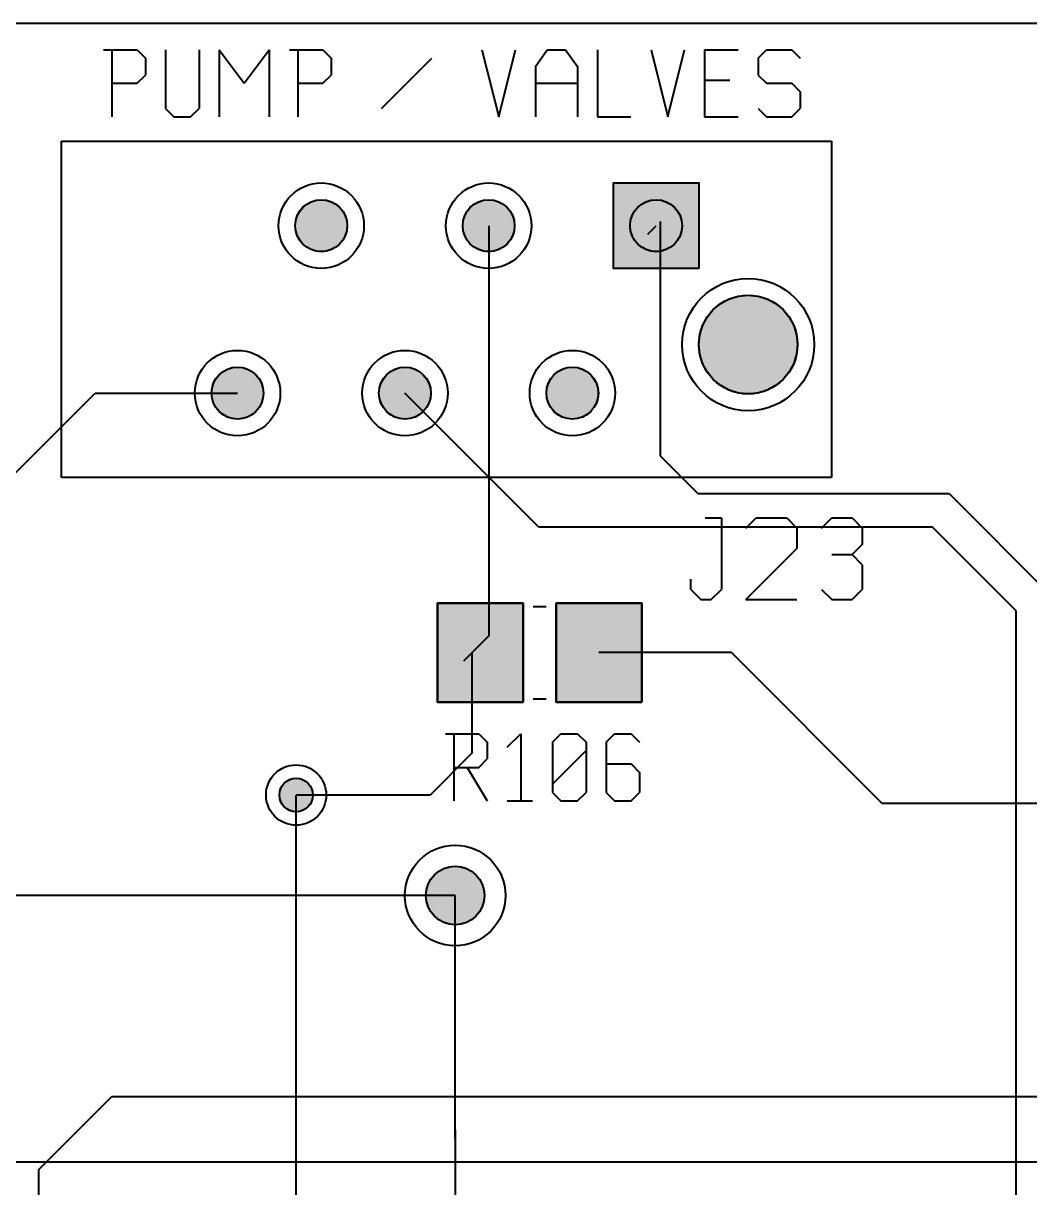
# Model space of a CAD drawing. Header units: millimetres. Extents: x 2 to 157, y 2 to 78.
# Drawn here: x 66.27 to 81.54, y 60.45 to 78.11 of the extents above; entities that cross this region are included whole.
import ezdxf

# ---------------------------------------------------------------- set-up
doc = ezdxf.new("R2010")
doc.units = ezdxf.units.MM
for name, color, linetype in [('bottom_copper', 7, 'Continuous'), ('bottom_silk', 7, 'Continuous'), ('drill_plated', 7, 'Continuous'), ('outline', 7, 'Continuous'), ('top_copper', 7, 'Continuous'), ('top_silk', 7, 'Continuous')]:
    doc.layers.add(name, color=color, linetype=linetype)

msp = doc.modelspace()

# ---------------------------------------------------------------- hatches: boundary and pattern name
at = {"layer": 'bottom_copper', "lineweight": 40}
for points in [[(76.517, 74.396), (75.222, 74.396), (75.222, 75.691), (76.517, 75.691), (76.517, 74.396)], [(71.176, 74.967), (71.154, 74.893), (71.117, 74.825), (71.068, 74.765), (71.009, 74.716), (70.94, 74.68), (70.867, 74.657), (70.79, 74.65), (70.713, 74.657), (70.639, 74.68), (70.571, 74.716), (70.511, 74.765), (70.462, 74.825), (70.426, 74.893), (70.404, 74.967), (70.396, 75.043), (70.404, 75.12), (70.426, 75.194), (70.462, 75.262), (70.511, 75.322), (70.571, 75.371), (70.639, 75.407), (70.713, 75.43), (70.79, 75.437), (70.867, 75.43), (70.94, 75.407), (71.009, 75.371), (71.068, 75.322), (71.117, 75.262), (71.154, 75.194), (71.176, 75.12), (71.183, 75.043), (71.176, 74.967)], [(73.716, 74.967), (73.694, 74.893), (73.657, 74.825), (73.608, 74.765), (73.549, 74.716), (73.48, 74.68), (73.407, 74.657), (73.33, 74.65), (73.253, 74.657), (73.179, 74.68), (73.111, 74.716), (73.051, 74.765), (73.002, 74.825), (72.966, 74.893), (72.944, 74.967), (72.936, 75.043), (72.944, 75.12), (72.966, 75.194), (73.002, 75.262), (73.051, 75.322), (73.111, 75.371), (73.179, 75.407), (73.253, 75.43), (73.33, 75.437), (73.407, 75.43), (73.48, 75.407), (73.549, 75.371), (73.608, 75.322), (73.657, 75.262), (73.694, 75.194), (73.716, 75.12), (73.724, 75.043), (73.716, 74.967)], [(76.256, 74.967), (76.234, 74.893), (76.197, 74.825), (76.148, 74.765), (76.089, 74.716), (76.02, 74.68), (75.947, 74.657), (75.87, 74.65), (75.793, 74.657), (75.719, 74.68), (75.651, 74.716), (75.591, 74.765), (75.542, 74.825), (75.506, 74.893), (75.484, 74.967), (75.476, 75.043), (75.484, 75.12), (75.506, 75.194), (75.542, 75.262), (75.591, 75.322), (75.651, 75.371), (75.719, 75.407), (75.793, 75.43), (75.87, 75.437), (75.947, 75.43), (76.02, 75.407), (76.089, 75.371), (76.148, 75.322), (76.197, 75.262), (76.234, 75.194), (76.256, 75.12), (76.263, 75.043), (76.256, 74.967)], [(78.002, 73.094), (77.959, 72.953), (77.89, 72.824), (77.797, 72.71), (77.683, 72.617), (77.554, 72.548), (77.413, 72.505), (77.267, 72.491), (77.121, 72.505), (76.98, 72.548), (76.851, 72.617), (76.737, 72.71), (76.644, 72.824), (76.575, 72.953), (76.532, 73.094), (76.517, 73.24), (76.532, 73.386), (76.575, 73.527), (76.644, 73.656), (76.737, 73.77), (76.851, 73.863), (76.98, 73.932), (77.121, 73.975), (77.267, 73.989), (77.413, 73.975), (77.554, 73.932), (77.683, 73.863), (77.797, 73.77), (77.89, 73.656), (77.959, 73.527), (78.002, 73.386), (78.016, 73.24), (78.002, 73.094)], [(69.906, 72.427), (69.884, 72.353), (69.847, 72.285), (69.798, 72.225), (69.739, 72.176), (69.67, 72.14), (69.597, 72.117), (69.52, 72.11), (69.443, 72.117), (69.369, 72.14), (69.301, 72.176), (69.241, 72.225), (69.192, 72.285), (69.156, 72.353), (69.134, 72.427), (69.126, 72.504), (69.134, 72.58), (69.156, 72.654), (69.192, 72.722), (69.241, 72.782), (69.301, 72.831), (69.369, 72.867), (69.443, 72.89), (69.52, 72.897), (69.597, 72.89), (69.67, 72.867), (69.739, 72.831), (69.798, 72.782), (69.847, 72.722), (69.884, 72.654), (69.906, 72.58), (69.913, 72.504), (69.906, 72.427)], [(72.446, 72.427), (72.424, 72.353), (72.387, 72.285), (72.338, 72.225), (72.279, 72.176), (72.21, 72.14), (72.137, 72.117), (72.06, 72.11), (71.983, 72.117), (71.909, 72.14), (71.841, 72.176), (71.781, 72.225), (71.732, 72.285), (71.696, 72.353), (71.674, 72.427), (71.666, 72.504), (71.674, 72.58), (71.696, 72.654), (71.732, 72.722), (71.781, 72.782), (71.841, 72.831), (71.909, 72.867), (71.983, 72.89), (72.06, 72.897), (72.137, 72.89), (72.21, 72.867), (72.279, 72.831), (72.338, 72.782), (72.387, 72.722), (72.424, 72.654), (72.446, 72.58), (72.453, 72.504), (72.446, 72.427)], [(74.986, 72.427), (74.964, 72.353), (74.927, 72.285), (74.878, 72.225), (74.819, 72.176), (74.75, 72.14), (74.677, 72.117), (74.6, 72.11), (74.523, 72.117), (74.449, 72.14), (74.381, 72.176), (74.321, 72.225), (74.272, 72.285), (74.236, 72.353), (74.214, 72.427), (74.206, 72.504), (74.214, 72.58), (74.236, 72.654), (74.272, 72.722), (74.321, 72.782), (74.381, 72.831), (74.449, 72.867), (74.523, 72.89), (74.6, 72.897), (74.677, 72.89), (74.75, 72.867), (74.819, 72.831), (74.878, 72.782), (74.927, 72.722), (74.964, 72.654), (74.986, 72.58), (74.993, 72.504), (74.986, 72.427)], [(70.658, 66.358), (70.643, 66.31), (70.62, 66.266), (70.588, 66.228), (70.55, 66.196), (70.506, 66.173), (70.458, 66.158), (70.409, 66.153), (70.359, 66.158), (70.312, 66.173), (70.268, 66.196), (70.229, 66.228), (70.198, 66.266), (70.174, 66.31), (70.16, 66.358), (70.155, 66.407), (70.16, 66.457), (70.174, 66.505), (70.198, 66.549), (70.229, 66.587), (70.268, 66.619), (70.312, 66.642), (70.359, 66.657), (70.409, 66.662), (70.458, 66.657), (70.506, 66.642), (70.55, 66.619), (70.588, 66.587), (70.62, 66.549), (70.643, 66.505), (70.658, 66.457), (70.663, 66.407), (70.658, 66.358)], [(73.258, 64.797), (73.232, 64.713), (73.191, 64.637), (73.136, 64.569), (73.069, 64.514), (72.992, 64.473), (72.909, 64.448), (72.822, 64.439), (72.735, 64.448), (72.652, 64.473), (72.575, 64.514), (72.507, 64.569), (72.452, 64.637), (72.411, 64.713), (72.386, 64.797), (72.377, 64.883), (72.386, 64.97), (72.411, 65.054), (72.452, 65.13), (72.507, 65.198), (72.575, 65.253), (72.652, 65.294), (72.735, 65.319), (72.822, 65.328), (72.909, 65.319), (72.992, 65.294), (73.069, 65.253), (73.136, 65.198), (73.191, 65.13), (73.232, 65.054), (73.258, 64.97), (73.266, 64.883), (73.258, 64.797)]]:
    msp.add_hatch(color=7, dxfattribs=at).paths.add_polyline_path(points, flags=0)
at = {"layer": 'drill_plated', "lineweight": 40}
for points in [[(71.176, 74.967), (71.154, 74.893), (71.117, 74.825), (71.068, 74.765), (71.009, 74.716), (70.94, 74.68), (70.867, 74.657), (70.79, 74.65), (70.713, 74.657), (70.639, 74.68), (70.571, 74.716), (70.511, 74.765), (70.462, 74.825), (70.426, 74.893), (70.404, 74.967), (70.396, 75.043), (70.404, 75.12), (70.426, 75.194), (70.462, 75.262), (70.511, 75.322), (70.571, 75.371), (70.639, 75.407), (70.713, 75.43), (70.79, 75.437), (70.867, 75.43), (70.94, 75.407), (71.009, 75.371), (71.068, 75.322), (71.117, 75.262), (71.154, 75.194), (71.176, 75.12), (71.183, 75.043), (71.176, 74.967)], [(73.716, 74.967), (73.694, 74.893), (73.657, 74.825), (73.608, 74.765), (73.549, 74.716), (73.48, 74.68), (73.407, 74.657), (73.33, 74.65), (73.253, 74.657), (73.179, 74.68), (73.111, 74.716), (73.051, 74.765), (73.002, 74.825), (72.966, 74.893), (72.944, 74.967), (72.936, 75.043), (72.944, 75.12), (72.966, 75.194), (73.002, 75.262), (73.051, 75.322), (73.111, 75.371), (73.179, 75.407), (73.253, 75.43), (73.33, 75.437), (73.407, 75.43), (73.48, 75.407), (73.549, 75.371), (73.608, 75.322), (73.657, 75.262), (73.694, 75.194), (73.716, 75.12), (73.724, 75.043), (73.716, 74.967)], [(76.256, 74.967), (76.234, 74.893), (76.197, 74.825), (76.148, 74.765), (76.089, 74.716), (76.02, 74.68), (75.947, 74.657), (75.87, 74.65), (75.793, 74.657), (75.719, 74.68), (75.651, 74.716), (75.591, 74.765), (75.542, 74.825), (75.506, 74.893), (75.484, 74.967), (75.476, 75.043), (75.484, 75.12), (75.506, 75.194), (75.542, 75.262), (75.591, 75.322), (75.651, 75.371), (75.719, 75.407), (75.793, 75.43), (75.87, 75.437), (75.947, 75.43), (76.02, 75.407), (76.089, 75.371), (76.148, 75.322), (76.197, 75.262), (76.234, 75.194), (76.256, 75.12), (76.263, 75.043), (76.256, 74.967)], [(78.002, 73.094), (77.959, 72.953), (77.89, 72.824), (77.797, 72.71), (77.683, 72.617), (77.554, 72.548), (77.413, 72.505), (77.267, 72.491), (77.121, 72.505), (76.98, 72.548), (76.851, 72.617), (76.737, 72.71), (76.644, 72.824), (76.575, 72.953), (76.532, 73.094), (76.517, 73.24), (76.532, 73.386), (76.575, 73.527), (76.644, 73.656), (76.737, 73.77), (76.851, 73.863), (76.98, 73.932), (77.121, 73.975), (77.267, 73.989), (77.413, 73.975), (77.554, 73.932), (77.683, 73.863), (77.797, 73.77), (77.89, 73.656), (77.959, 73.527), (78.002, 73.386), (78.016, 73.24), (78.002, 73.094)], [(69.906, 72.427), (69.884, 72.353), (69.847, 72.285), (69.798, 72.225), (69.739, 72.176), (69.67, 72.14), (69.597, 72.117), (69.52, 72.11), (69.443, 72.117), (69.369, 72.14), (69.301, 72.176), (69.241, 72.225), (69.192, 72.285), (69.156, 72.353), (69.134, 72.427), (69.126, 72.504), (69.134, 72.58), (69.156, 72.654), (69.192, 72.722), (69.241, 72.782), (69.301, 72.831), (69.369, 72.867), (69.443, 72.89), (69.52, 72.897), (69.597, 72.89), (69.67, 72.867), (69.739, 72.831), (69.798, 72.782), (69.847, 72.722), (69.884, 72.654), (69.906, 72.58), (69.913, 72.504), (69.906, 72.427)], [(72.446, 72.427), (72.424, 72.353), (72.387, 72.285), (72.338, 72.225), (72.279, 72.176), (72.21, 72.14), (72.137, 72.117), (72.06, 72.11), (71.983, 72.117), (71.909, 72.14), (71.841, 72.176), (71.781, 72.225), (71.732, 72.285), (71.696, 72.353), (71.674, 72.427), (71.666, 72.504), (71.674, 72.58), (71.696, 72.654), (71.732, 72.722), (71.781, 72.782), (71.841, 72.831), (71.909, 72.867), (71.983, 72.89), (72.06, 72.897), (72.137, 72.89), (72.21, 72.867), (72.279, 72.831), (72.338, 72.782), (72.387, 72.722), (72.424, 72.654), (72.446, 72.58), (72.453, 72.504), (72.446, 72.427)], [(74.986, 72.427), (74.964, 72.353), (74.927, 72.285), (74.878, 72.225), (74.819, 72.176), (74.75, 72.14), (74.677, 72.117), (74.6, 72.11), (74.523, 72.117), (74.449, 72.14), (74.381, 72.176), (74.321, 72.225), (74.272, 72.285), (74.236, 72.353), (74.214, 72.427), (74.206, 72.504), (74.214, 72.58), (74.236, 72.654), (74.272, 72.722), (74.321, 72.782), (74.381, 72.831), (74.449, 72.867), (74.523, 72.89), (74.6, 72.897), (74.677, 72.89), (74.75, 72.867), (74.819, 72.831), (74.878, 72.782), (74.927, 72.722), (74.964, 72.654), (74.986, 72.58), (74.993, 72.504), (74.986, 72.427)], [(70.658, 66.358), (70.643, 66.31), (70.62, 66.266), (70.588, 66.228), (70.55, 66.196), (70.506, 66.173), (70.458, 66.158), (70.409, 66.153), (70.359, 66.158), (70.312, 66.173), (70.268, 66.196), (70.229, 66.228), (70.198, 66.266), (70.174, 66.31), (70.16, 66.358), (70.155, 66.407), (70.16, 66.457), (70.174, 66.505), (70.198, 66.549), (70.229, 66.587), (70.268, 66.619), (70.312, 66.642), (70.359, 66.657), (70.409, 66.662), (70.458, 66.657), (70.506, 66.642), (70.55, 66.619), (70.588, 66.587), (70.62, 66.549), (70.643, 66.505), (70.658, 66.457), (70.663, 66.407), (70.658, 66.358)], [(73.258, 64.797), (73.232, 64.713), (73.191, 64.637), (73.136, 64.569), (73.069, 64.514), (72.992, 64.473), (72.909, 64.448), (72.822, 64.439), (72.735, 64.448), (72.652, 64.473), (72.575, 64.514), (72.507, 64.569), (72.452, 64.637), (72.411, 64.713), (72.386, 64.797), (72.377, 64.883), (72.386, 64.97), (72.411, 65.054), (72.452, 65.13), (72.507, 65.198), (72.575, 65.253), (72.652, 65.294), (72.735, 65.319), (72.822, 65.328), (72.909, 65.319), (72.992, 65.294), (73.069, 65.253), (73.136, 65.198), (73.191, 65.13), (73.232, 65.054), (73.258, 64.97), (73.266, 64.883), (73.258, 64.797)]]:
    msp.add_hatch(color=7, dxfattribs=at).paths.add_polyline_path(points, flags=0)
at = {"layer": 'top_copper', "lineweight": 40}
for points in [[(76.517, 74.396), (75.222, 74.396), (75.222, 75.691), (76.517, 75.691), (76.517, 74.396)], [(71.176, 74.967), (71.154, 74.893), (71.117, 74.825), (71.068, 74.765), (71.009, 74.716), (70.94, 74.68), (70.867, 74.657), (70.79, 74.65), (70.713, 74.657), (70.639, 74.68), (70.571, 74.716), (70.511, 74.765), (70.462, 74.825), (70.426, 74.893), (70.404, 74.967), (70.396, 75.043), (70.404, 75.12), (70.426, 75.194), (70.462, 75.262), (70.511, 75.322), (70.571, 75.371), (70.639, 75.407), (70.713, 75.43), (70.79, 75.437), (70.867, 75.43), (70.94, 75.407), (71.009, 75.371), (71.068, 75.322), (71.117, 75.262), (71.154, 75.194), (71.176, 75.12), (71.183, 75.043), (71.176, 74.967)], [(73.716, 74.967), (73.694, 74.893), (73.657, 74.825), (73.608, 74.765), (73.549, 74.716), (73.48, 74.68), (73.407, 74.657), (73.33, 74.65), (73.253, 74.657), (73.179, 74.68), (73.111, 74.716), (73.051, 74.765), (73.002, 74.825), (72.966, 74.893), (72.944, 74.967), (72.936, 75.043), (72.944, 75.12), (72.966, 75.194), (73.002, 75.262), (73.051, 75.322), (73.111, 75.371), (73.179, 75.407), (73.253, 75.43), (73.33, 75.437), (73.407, 75.43), (73.48, 75.407), (73.549, 75.371), (73.608, 75.322), (73.657, 75.262), (73.694, 75.194), (73.716, 75.12), (73.724, 75.043), (73.716, 74.967)], [(76.256, 74.967), (76.234, 74.893), (76.197, 74.825), (76.148, 74.765), (76.089, 74.716), (76.02, 74.68), (75.947, 74.657), (75.87, 74.65), (75.793, 74.657), (75.719, 74.68), (75.651, 74.716), (75.591, 74.765), (75.542, 74.825), (75.506, 74.893), (75.484, 74.967), (75.476, 75.043), (75.484, 75.12), (75.506, 75.194), (75.542, 75.262), (75.591, 75.322), (75.651, 75.371), (75.719, 75.407), (75.793, 75.43), (75.87, 75.437), (75.947, 75.43), (76.02, 75.407), (76.089, 75.371), (76.148, 75.322), (76.197, 75.262), (76.234, 75.194), (76.256, 75.12), (76.263, 75.043), (76.256, 74.967)], [(78.002, 73.094), (77.959, 72.953), (77.89, 72.824), (77.797, 72.71), (77.683, 72.617), (77.554, 72.548), (77.413, 72.505), (77.267, 72.491), (77.121, 72.505), (76.98, 72.548), (76.851, 72.617), (76.737, 72.71), (76.644, 72.824), (76.575, 72.953), (76.532, 73.094), (76.517, 73.24), (76.532, 73.386), (76.575, 73.527), (76.644, 73.656), (76.737, 73.77), (76.851, 73.863), (76.98, 73.932), (77.121, 73.975), (77.267, 73.989), (77.413, 73.975), (77.554, 73.932), (77.683, 73.863), (77.797, 73.77), (77.89, 73.656), (77.959, 73.527), (78.002, 73.386), (78.016, 73.24), (78.002, 73.094)], [(69.906, 72.427), (69.884, 72.353), (69.847, 72.285), (69.798, 72.225), (69.739, 72.176), (69.67, 72.14), (69.597, 72.117), (69.52, 72.11), (69.443, 72.117), (69.369, 72.14), (69.301, 72.176), (69.241, 72.225), (69.192, 72.285), (69.156, 72.353), (69.134, 72.427), (69.126, 72.504), (69.134, 72.58), (69.156, 72.654), (69.192, 72.722), (69.241, 72.782), (69.301, 72.831), (69.369, 72.867), (69.443, 72.89), (69.52, 72.897), (69.597, 72.89), (69.67, 72.867), (69.739, 72.831), (69.798, 72.782), (69.847, 72.722), (69.884, 72.654), (69.906, 72.58), (69.913, 72.504), (69.906, 72.427)], [(72.446, 72.427), (72.424, 72.353), (72.387, 72.285), (72.338, 72.225), (72.279, 72.176), (72.21, 72.14), (72.137, 72.117), (72.06, 72.11), (71.983, 72.117), (71.909, 72.14), (71.841, 72.176), (71.781, 72.225), (71.732, 72.285), (71.696, 72.353), (71.674, 72.427), (71.666, 72.504), (71.674, 72.58), (71.696, 72.654), (71.732, 72.722), (71.781, 72.782), (71.841, 72.831), (71.909, 72.867), (71.983, 72.89), (72.06, 72.897), (72.137, 72.89), (72.21, 72.867), (72.279, 72.831), (72.338, 72.782), (72.387, 72.722), (72.424, 72.654), (72.446, 72.58), (72.453, 72.504), (72.446, 72.427)], [(74.986, 72.427), (74.964, 72.353), (74.927, 72.285), (74.878, 72.225), (74.819, 72.176), (74.75, 72.14), (74.677, 72.117), (74.6, 72.11), (74.523, 72.117), (74.449, 72.14), (74.381, 72.176), (74.321, 72.225), (74.272, 72.285), (74.236, 72.353), (74.214, 72.427), (74.206, 72.504), (74.214, 72.58), (74.236, 72.654), (74.272, 72.722), (74.321, 72.782), (74.381, 72.831), (74.449, 72.867), (74.523, 72.89), (74.6, 72.897), (74.677, 72.89), (74.75, 72.867), (74.819, 72.831), (74.878, 72.782), (74.927, 72.722), (74.964, 72.654), (74.986, 72.58), (74.993, 72.504), (74.986, 72.427)], [(73.853, 67.817), (72.553, 67.817), (72.553, 69.316), (73.853, 69.316), (73.853, 67.817)], [(75.653, 67.817), (74.353, 67.817), (74.353, 69.316), (75.653, 69.316), (75.653, 67.817)], [(70.658, 66.358), (70.643, 66.31), (70.62, 66.266), (70.588, 66.228), (70.55, 66.196), (70.506, 66.173), (70.458, 66.158), (70.409, 66.153), (70.359, 66.158), (70.312, 66.173), (70.268, 66.196), (70.229, 66.228), (70.198, 66.266), (70.174, 66.31), (70.16, 66.358), (70.155, 66.407), (70.16, 66.457), (70.174, 66.505), (70.198, 66.549), (70.229, 66.587), (70.268, 66.619), (70.312, 66.642), (70.359, 66.657), (70.409, 66.662), (70.458, 66.657), (70.506, 66.642), (70.55, 66.619), (70.588, 66.587), (70.62, 66.549), (70.643, 66.505), (70.658, 66.457), (70.663, 66.407), (70.658, 66.358)], [(73.258, 64.797), (73.232, 64.713), (73.191, 64.637), (73.136, 64.569), (73.069, 64.514), (72.992, 64.473), (72.909, 64.448), (72.822, 64.439), (72.735, 64.448), (72.652, 64.473), (72.575, 64.514), (72.507, 64.569), (72.452, 64.637), (72.411, 64.713), (72.386, 64.797), (72.377, 64.883), (72.386, 64.97), (72.411, 65.054), (72.452, 65.13), (72.507, 65.198), (72.575, 65.253), (72.652, 65.294), (72.735, 65.319), (72.822, 65.328), (72.909, 65.319), (72.992, 65.294), (73.069, 65.253), (73.136, 65.198), (73.191, 65.13), (73.232, 65.054), (73.258, 64.97), (73.266, 64.883), (73.258, 64.797)]]:
    msp.add_hatch(color=7, dxfattribs=at).paths.add_polyline_path(points, flags=0)

# ---------------------------------------------------------------- linework, layer by layer
at = {"layer": 'bottom_copper', "color": 7, "lineweight": 40}
for p, q in [((75.222, 75.691), (76.517, 75.691)), ((75.222, 74.396), (75.222, 75.691)), ((76.517, 75.691), (76.517, 74.396)), ((75.933, 75.107), (75.933, 71.551)), ((75.743, 74.916), (75.87, 75.043)), ((76.517, 74.396), (75.222, 74.396)), ((65.329, 70.472), (67.361, 72.504)), ((67.361, 72.504), (69.52, 72.504)), ((74.092, 70.472), (72.06, 72.504)), ((75.933, 71.551), (76.505, 70.98)), ((76.505, 70.98), (80.315, 70.98)), ((80.315, 70.98), (81.839, 69.456)), ((80.061, 70.472), (74.092, 70.472)), ((81.331, 69.201), (80.061, 70.472)), ((81.331, 44.818), (81.331, 69.201)), ((70.409, 56.502), (70.409, 66.407)), ((72.822, 61.2), (72.822, 64.883)), ((72.822, 61.328), (72.822, 57.391))]:
    msp.add_line(p, q, dxfattribs=at)
for points in [[(76.517, 74.396), (75.222, 74.396), (75.222, 75.691), (76.517, 75.691), (76.517, 74.396)], [(71.176, 74.967), (71.154, 74.893), (71.117, 74.825), (71.068, 74.765), (71.009, 74.716), (70.94, 74.68), (70.867, 74.657), (70.79, 74.65), (70.713, 74.657), (70.639, 74.68), (70.571, 74.716), (70.511, 74.765), (70.462, 74.825), (70.426, 74.893), (70.404, 74.967), (70.396, 75.043), (70.404, 75.12), (70.426, 75.194), (70.462, 75.262), (70.511, 75.322), (70.571, 75.371), (70.639, 75.407), (70.713, 75.43), (70.79, 75.437), (70.867, 75.43), (70.94, 75.407), (71.009, 75.371), (71.068, 75.322), (71.117, 75.262), (71.154, 75.194), (71.176, 75.12), (71.183, 75.043), (71.176, 74.967)], [(73.716, 74.967), (73.694, 74.893), (73.657, 74.825), (73.608, 74.765), (73.549, 74.716), (73.48, 74.68), (73.407, 74.657), (73.33, 74.65), (73.253, 74.657), (73.179, 74.68), (73.111, 74.716), (73.051, 74.765), (73.002, 74.825), (72.966, 74.893), (72.944, 74.967), (72.936, 75.043), (72.944, 75.12), (72.966, 75.194), (73.002, 75.262), (73.051, 75.322), (73.111, 75.371), (73.179, 75.407), (73.253, 75.43), (73.33, 75.437), (73.407, 75.43), (73.48, 75.407), (73.549, 75.371), (73.608, 75.322), (73.657, 75.262), (73.694, 75.194), (73.716, 75.12), (73.724, 75.043), (73.716, 74.967)], [(76.256, 74.967), (76.234, 74.893), (76.197, 74.825), (76.148, 74.765), (76.089, 74.716), (76.02, 74.68), (75.947, 74.657), (75.87, 74.65), (75.793, 74.657), (75.719, 74.68), (75.651, 74.716), (75.591, 74.765), (75.542, 74.825), (75.506, 74.893), (75.484, 74.967), (75.476, 75.043), (75.484, 75.12), (75.506, 75.194), (75.542, 75.262), (75.591, 75.322), (75.651, 75.371), (75.719, 75.407), (75.793, 75.43), (75.87, 75.437), (75.947, 75.43), (76.02, 75.407), (76.089, 75.371), (76.148, 75.322), (76.197, 75.262), (76.234, 75.194), (76.256, 75.12), (76.263, 75.043), (76.256, 74.967)], [(78.002, 73.094), (77.959, 72.953), (77.89, 72.824), (77.797, 72.71), (77.683, 72.617), (77.554, 72.548), (77.413, 72.505), (77.267, 72.491), (77.121, 72.505), (76.98, 72.548), (76.851, 72.617), (76.737, 72.71), (76.644, 72.824), (76.575, 72.953), (76.532, 73.094), (76.517, 73.24), (76.532, 73.386), (76.575, 73.527), (76.644, 73.656), (76.737, 73.77), (76.851, 73.863), (76.98, 73.932), (77.121, 73.975), (77.267, 73.989), (77.413, 73.975), (77.554, 73.932), (77.683, 73.863), (77.797, 73.77), (77.89, 73.656), (77.959, 73.527), (78.002, 73.386), (78.016, 73.24), (78.002, 73.094)], [(69.906, 72.427), (69.884, 72.353), (69.847, 72.285), (69.798, 72.225), (69.739, 72.176), (69.67, 72.14), (69.597, 72.117), (69.52, 72.11), (69.443, 72.117), (69.369, 72.14), (69.301, 72.176), (69.241, 72.225), (69.192, 72.285), (69.156, 72.353), (69.134, 72.427), (69.126, 72.504), (69.134, 72.58), (69.156, 72.654), (69.192, 72.722), (69.241, 72.782), (69.301, 72.831), (69.369, 72.867), (69.443, 72.89), (69.52, 72.897), (69.597, 72.89), (69.67, 72.867), (69.739, 72.831), (69.798, 72.782), (69.847, 72.722), (69.884, 72.654), (69.906, 72.58), (69.913, 72.504), (69.906, 72.427)], [(72.446, 72.427), (72.424, 72.353), (72.387, 72.285), (72.338, 72.225), (72.279, 72.176), (72.21, 72.14), (72.137, 72.117), (72.06, 72.11), (71.983, 72.117), (71.909, 72.14), (71.841, 72.176), (71.781, 72.225), (71.732, 72.285), (71.696, 72.353), (71.674, 72.427), (71.666, 72.504), (71.674, 72.58), (71.696, 72.654), (71.732, 72.722), (71.781, 72.782), (71.841, 72.831), (71.909, 72.867), (71.983, 72.89), (72.06, 72.897), (72.137, 72.89), (72.21, 72.867), (72.279, 72.831), (72.338, 72.782), (72.387, 72.722), (72.424, 72.654), (72.446, 72.58), (72.453, 72.504), (72.446, 72.427)], [(74.986, 72.427), (74.964, 72.353), (74.927, 72.285), (74.878, 72.225), (74.819, 72.176), (74.75, 72.14), (74.677, 72.117), (74.6, 72.11), (74.523, 72.117), (74.449, 72.14), (74.381, 72.176), (74.321, 72.225), (74.272, 72.285), (74.236, 72.353), (74.214, 72.427), (74.206, 72.504), (74.214, 72.58), (74.236, 72.654), (74.272, 72.722), (74.321, 72.782), (74.381, 72.831), (74.449, 72.867), (74.523, 72.89), (74.6, 72.897), (74.677, 72.89), (74.75, 72.867), (74.819, 72.831), (74.878, 72.782), (74.927, 72.722), (74.964, 72.654), (74.986, 72.58), (74.993, 72.504), (74.986, 72.427)], [(70.658, 66.358), (70.643, 66.31), (70.62, 66.266), (70.588, 66.228), (70.55, 66.196), (70.506, 66.173), (70.458, 66.158), (70.409, 66.153), (70.359, 66.158), (70.312, 66.173), (70.268, 66.196), (70.229, 66.228), (70.198, 66.266), (70.174, 66.31), (70.16, 66.358), (70.155, 66.407), (70.16, 66.457), (70.174, 66.505), (70.198, 66.549), (70.229, 66.587), (70.268, 66.619), (70.312, 66.642), (70.359, 66.657), (70.409, 66.662), (70.458, 66.657), (70.506, 66.642), (70.55, 66.619), (70.588, 66.587), (70.62, 66.549), (70.643, 66.505), (70.658, 66.457), (70.663, 66.407), (70.658, 66.358)], [(73.258, 64.797), (73.232, 64.713), (73.191, 64.637), (73.136, 64.569), (73.069, 64.514), (72.992, 64.473), (72.909, 64.448), (72.822, 64.439), (72.735, 64.448), (72.652, 64.473), (72.575, 64.514), (72.507, 64.569), (72.452, 64.637), (72.411, 64.713), (72.386, 64.797), (72.377, 64.883), (72.386, 64.97), (72.411, 65.054), (72.452, 65.13), (72.507, 65.198), (72.575, 65.253), (72.652, 65.294), (72.735, 65.319), (72.822, 65.328), (72.909, 65.319), (72.992, 65.294), (73.069, 65.253), (73.136, 65.198), (73.191, 65.13), (73.232, 65.054), (73.258, 64.97), (73.266, 64.883), (73.258, 64.797)]]:
    msp.add_lwpolyline(points, close=True, dxfattribs=at)
for centre, major_axis in [((70.79, 75.043), (0.648, 0)), ((73.33, 75.043), (0.648, 0)), ((70.79, 75.043), (0.394, 0)), ((73.33, 75.043), (0.394, 0)), ((75.87, 75.043), (0.394, 0)), ((77.267, 73.24), (1.003, 0)), ((77.267, 73.24), (0.749, 0)), ((69.52, 72.504), (0.648, 0)), ((72.06, 72.504), (0.648, 0)), ((74.6, 72.504), (0.648, 0)), ((69.52, 72.504), (0.394, 0)), ((72.06, 72.504), (0.394, 0)), ((74.6, 72.504), (0.394, 0)), ((70.409, 66.407), (0.457, 0)), ((70.409, 66.407), (0.254, 0)), ((72.822, 64.883), (0.762, 0)), ((72.822, 64.883), (0.445, 0))]:
    msp.add_ellipse(centre, major_axis=major_axis, ratio=1, dxfattribs=at)
at = {"layer": 'bottom_silk', "color": 7, "lineweight": 40}
msp.add_line((1.635, 78.114), (156.635, 78.114), dxfattribs=at)
at = {"layer": 'drill_plated', "color": 7, "lineweight": 40}
for points in [[(71.176, 74.967), (71.154, 74.893), (71.117, 74.825), (71.068, 74.765), (71.009, 74.716), (70.94, 74.68), (70.867, 74.657), (70.79, 74.65), (70.713, 74.657), (70.639, 74.68), (70.571, 74.716), (70.511, 74.765), (70.462, 74.825), (70.426, 74.893), (70.404, 74.967), (70.396, 75.043), (70.404, 75.12), (70.426, 75.194), (70.462, 75.262), (70.511, 75.322), (70.571, 75.371), (70.639, 75.407), (70.713, 75.43), (70.79, 75.437), (70.867, 75.43), (70.94, 75.407), (71.009, 75.371), (71.068, 75.322), (71.117, 75.262), (71.154, 75.194), (71.176, 75.12), (71.183, 75.043), (71.176, 74.967)], [(73.716, 74.967), (73.694, 74.893), (73.657, 74.825), (73.608, 74.765), (73.549, 74.716), (73.48, 74.68), (73.407, 74.657), (73.33, 74.65), (73.253, 74.657), (73.179, 74.68), (73.111, 74.716), (73.051, 74.765), (73.002, 74.825), (72.966, 74.893), (72.944, 74.967), (72.936, 75.043), (72.944, 75.12), (72.966, 75.194), (73.002, 75.262), (73.051, 75.322), (73.111, 75.371), (73.179, 75.407), (73.253, 75.43), (73.33, 75.437), (73.407, 75.43), (73.48, 75.407), (73.549, 75.371), (73.608, 75.322), (73.657, 75.262), (73.694, 75.194), (73.716, 75.12), (73.724, 75.043), (73.716, 74.967)], [(76.256, 74.967), (76.234, 74.893), (76.197, 74.825), (76.148, 74.765), (76.089, 74.716), (76.02, 74.68), (75.947, 74.657), (75.87, 74.65), (75.793, 74.657), (75.719, 74.68), (75.651, 74.716), (75.591, 74.765), (75.542, 74.825), (75.506, 74.893), (75.484, 74.967), (75.476, 75.043), (75.484, 75.12), (75.506, 75.194), (75.542, 75.262), (75.591, 75.322), (75.651, 75.371), (75.719, 75.407), (75.793, 75.43), (75.87, 75.437), (75.947, 75.43), (76.02, 75.407), (76.089, 75.371), (76.148, 75.322), (76.197, 75.262), (76.234, 75.194), (76.256, 75.12), (76.263, 75.043), (76.256, 74.967)], [(78.002, 73.094), (77.959, 72.953), (77.89, 72.824), (77.797, 72.71), (77.683, 72.617), (77.554, 72.548), (77.413, 72.505), (77.267, 72.491), (77.121, 72.505), (76.98, 72.548), (76.851, 72.617), (76.737, 72.71), (76.644, 72.824), (76.575, 72.953), (76.532, 73.094), (76.517, 73.24), (76.532, 73.386), (76.575, 73.527), (76.644, 73.656), (76.737, 73.77), (76.851, 73.863), (76.98, 73.932), (77.121, 73.975), (77.267, 73.989), (77.413, 73.975), (77.554, 73.932), (77.683, 73.863), (77.797, 73.77), (77.89, 73.656), (77.959, 73.527), (78.002, 73.386), (78.016, 73.24), (78.002, 73.094)], [(69.906, 72.427), (69.884, 72.353), (69.847, 72.285), (69.798, 72.225), (69.739, 72.176), (69.67, 72.14), (69.597, 72.117), (69.52, 72.11), (69.443, 72.117), (69.369, 72.14), (69.301, 72.176), (69.241, 72.225), (69.192, 72.285), (69.156, 72.353), (69.134, 72.427), (69.126, 72.504), (69.134, 72.58), (69.156, 72.654), (69.192, 72.722), (69.241, 72.782), (69.301, 72.831), (69.369, 72.867), (69.443, 72.89), (69.52, 72.897), (69.597, 72.89), (69.67, 72.867), (69.739, 72.831), (69.798, 72.782), (69.847, 72.722), (69.884, 72.654), (69.906, 72.58), (69.913, 72.504), (69.906, 72.427)], [(72.446, 72.427), (72.424, 72.353), (72.387, 72.285), (72.338, 72.225), (72.279, 72.176), (72.21, 72.14), (72.137, 72.117), (72.06, 72.11), (71.983, 72.117), (71.909, 72.14), (71.841, 72.176), (71.781, 72.225), (71.732, 72.285), (71.696, 72.353), (71.674, 72.427), (71.666, 72.504), (71.674, 72.58), (71.696, 72.654), (71.732, 72.722), (71.781, 72.782), (71.841, 72.831), (71.909, 72.867), (71.983, 72.89), (72.06, 72.897), (72.137, 72.89), (72.21, 72.867), (72.279, 72.831), (72.338, 72.782), (72.387, 72.722), (72.424, 72.654), (72.446, 72.58), (72.453, 72.504), (72.446, 72.427)], [(74.986, 72.427), (74.964, 72.353), (74.927, 72.285), (74.878, 72.225), (74.819, 72.176), (74.75, 72.14), (74.677, 72.117), (74.6, 72.11), (74.523, 72.117), (74.449, 72.14), (74.381, 72.176), (74.321, 72.225), (74.272, 72.285), (74.236, 72.353), (74.214, 72.427), (74.206, 72.504), (74.214, 72.58), (74.236, 72.654), (74.272, 72.722), (74.321, 72.782), (74.381, 72.831), (74.449, 72.867), (74.523, 72.89), (74.6, 72.897), (74.677, 72.89), (74.75, 72.867), (74.819, 72.831), (74.878, 72.782), (74.927, 72.722), (74.964, 72.654), (74.986, 72.58), (74.993, 72.504), (74.986, 72.427)], [(70.658, 66.358), (70.643, 66.31), (70.62, 66.266), (70.588, 66.228), (70.55, 66.196), (70.506, 66.173), (70.458, 66.158), (70.409, 66.153), (70.359, 66.158), (70.312, 66.173), (70.268, 66.196), (70.229, 66.228), (70.198, 66.266), (70.174, 66.31), (70.16, 66.358), (70.155, 66.407), (70.16, 66.457), (70.174, 66.505), (70.198, 66.549), (70.229, 66.587), (70.268, 66.619), (70.312, 66.642), (70.359, 66.657), (70.409, 66.662), (70.458, 66.657), (70.506, 66.642), (70.55, 66.619), (70.588, 66.587), (70.62, 66.549), (70.643, 66.505), (70.658, 66.457), (70.663, 66.407), (70.658, 66.358)], [(73.258, 64.797), (73.232, 64.713), (73.191, 64.637), (73.136, 64.569), (73.069, 64.514), (72.992, 64.473), (72.909, 64.448), (72.822, 64.439), (72.735, 64.448), (72.652, 64.473), (72.575, 64.514), (72.507, 64.569), (72.452, 64.637), (72.411, 64.713), (72.386, 64.797), (72.377, 64.883), (72.386, 64.97), (72.411, 65.054), (72.452, 65.13), (72.507, 65.198), (72.575, 65.253), (72.652, 65.294), (72.735, 65.319), (72.822, 65.328), (72.909, 65.319), (72.992, 65.294), (73.069, 65.253), (73.136, 65.198), (73.191, 65.13), (73.232, 65.054), (73.258, 64.97), (73.266, 64.883), (73.258, 64.797)]]:
    msp.add_lwpolyline(points, close=True, dxfattribs=at)
for centre, major_axis in [((70.79, 75.043), (0.394, 0)), ((73.33, 75.043), (0.394, 0)), ((75.87, 75.043), (0.394, 0)), ((77.267, 73.24), (0.749, 0)), ((69.52, 72.504), (0.394, 0)), ((72.06, 72.504), (0.394, 0)), ((74.6, 72.504), (0.394, 0)), ((70.409, 66.407), (0.254, 0)), ((72.822, 64.883), (0.445, 0))]:
    msp.add_ellipse(centre, major_axis=major_axis, ratio=1, dxfattribs=at)
at = {"layer": 'outline', "color": 7, "lineweight": 40}
msp.add_line((1.635, 78.114), (156.635, 78.114), dxfattribs=at)
at = {"layer": 'top_copper', "color": 7, "lineweight": 40}
for p, q in [((75.222, 75.691), (76.517, 75.691)), ((75.222, 74.396), (75.222, 75.691)), ((76.517, 75.691), (76.517, 74.396)), ((73.33, 75.043), (73.33, 68.82)), ((76.517, 74.396), (75.222, 74.396)), ((73.853, 69.316), (72.553, 69.316)), ((72.553, 69.316), (72.553, 67.817)), ((73.853, 67.817), (73.853, 69.316)), ((75.653, 69.316), (74.353, 69.316)), ((74.353, 69.316), (74.353, 67.817)), ((75.653, 67.817), (75.653, 69.316)), ((73.33, 68.82), (72.949, 68.439)), ((73.076, 68.567), (73.076, 67.043)), ((77.013, 68.567), (75.003, 68.567)), ((79.299, 66.281), (77.013, 68.567)), ((72.553, 67.817), (73.853, 67.817)), ((74.353, 67.817), (75.653, 67.817)), ((73.076, 67.043), (72.441, 66.407)), ((72.441, 66.407), (70.409, 66.407)), ((87.935, 66.281), (79.299, 66.281)), ((72.822, 64.883), (60.63, 64.883)), ((66.505, 60.726), (67.615, 61.836)), ((67.615, 61.836), (86.411, 61.836)), ((66.505, 59.574), (66.505, 60.726))]:
    msp.add_line(p, q, dxfattribs=at)
for points in [[(76.517, 74.396), (75.222, 74.396), (75.222, 75.691), (76.517, 75.691), (76.517, 74.396)], [(71.176, 74.967), (71.154, 74.893), (71.117, 74.825), (71.068, 74.765), (71.009, 74.716), (70.94, 74.68), (70.867, 74.657), (70.79, 74.65), (70.713, 74.657), (70.639, 74.68), (70.571, 74.716), (70.511, 74.765), (70.462, 74.825), (70.426, 74.893), (70.404, 74.967), (70.396, 75.043), (70.404, 75.12), (70.426, 75.194), (70.462, 75.262), (70.511, 75.322), (70.571, 75.371), (70.639, 75.407), (70.713, 75.43), (70.79, 75.437), (70.867, 75.43), (70.94, 75.407), (71.009, 75.371), (71.068, 75.322), (71.117, 75.262), (71.154, 75.194), (71.176, 75.12), (71.183, 75.043), (71.176, 74.967)], [(73.716, 74.967), (73.694, 74.893), (73.657, 74.825), (73.608, 74.765), (73.549, 74.716), (73.48, 74.68), (73.407, 74.657), (73.33, 74.65), (73.253, 74.657), (73.179, 74.68), (73.111, 74.716), (73.051, 74.765), (73.002, 74.825), (72.966, 74.893), (72.944, 74.967), (72.936, 75.043), (72.944, 75.12), (72.966, 75.194), (73.002, 75.262), (73.051, 75.322), (73.111, 75.371), (73.179, 75.407), (73.253, 75.43), (73.33, 75.437), (73.407, 75.43), (73.48, 75.407), (73.549, 75.371), (73.608, 75.322), (73.657, 75.262), (73.694, 75.194), (73.716, 75.12), (73.724, 75.043), (73.716, 74.967)], [(76.256, 74.967), (76.234, 74.893), (76.197, 74.825), (76.148, 74.765), (76.089, 74.716), (76.02, 74.68), (75.947, 74.657), (75.87, 74.65), (75.793, 74.657), (75.719, 74.68), (75.651, 74.716), (75.591, 74.765), (75.542, 74.825), (75.506, 74.893), (75.484, 74.967), (75.476, 75.043), (75.484, 75.12), (75.506, 75.194), (75.542, 75.262), (75.591, 75.322), (75.651, 75.371), (75.719, 75.407), (75.793, 75.43), (75.87, 75.437), (75.947, 75.43), (76.02, 75.407), (76.089, 75.371), (76.148, 75.322), (76.197, 75.262), (76.234, 75.194), (76.256, 75.12), (76.263, 75.043), (76.256, 74.967)], [(78.002, 73.094), (77.959, 72.953), (77.89, 72.824), (77.797, 72.71), (77.683, 72.617), (77.554, 72.548), (77.413, 72.505), (77.267, 72.491), (77.121, 72.505), (76.98, 72.548), (76.851, 72.617), (76.737, 72.71), (76.644, 72.824), (76.575, 72.953), (76.532, 73.094), (76.517, 73.24), (76.532, 73.386), (76.575, 73.527), (76.644, 73.656), (76.737, 73.77), (76.851, 73.863), (76.98, 73.932), (77.121, 73.975), (77.267, 73.989), (77.413, 73.975), (77.554, 73.932), (77.683, 73.863), (77.797, 73.77), (77.89, 73.656), (77.959, 73.527), (78.002, 73.386), (78.016, 73.24), (78.002, 73.094)], [(69.906, 72.427), (69.884, 72.353), (69.847, 72.285), (69.798, 72.225), (69.739, 72.176), (69.67, 72.14), (69.597, 72.117), (69.52, 72.11), (69.443, 72.117), (69.369, 72.14), (69.301, 72.176), (69.241, 72.225), (69.192, 72.285), (69.156, 72.353), (69.134, 72.427), (69.126, 72.504), (69.134, 72.58), (69.156, 72.654), (69.192, 72.722), (69.241, 72.782), (69.301, 72.831), (69.369, 72.867), (69.443, 72.89), (69.52, 72.897), (69.597, 72.89), (69.67, 72.867), (69.739, 72.831), (69.798, 72.782), (69.847, 72.722), (69.884, 72.654), (69.906, 72.58), (69.913, 72.504), (69.906, 72.427)], [(72.446, 72.427), (72.424, 72.353), (72.387, 72.285), (72.338, 72.225), (72.279, 72.176), (72.21, 72.14), (72.137, 72.117), (72.06, 72.11), (71.983, 72.117), (71.909, 72.14), (71.841, 72.176), (71.781, 72.225), (71.732, 72.285), (71.696, 72.353), (71.674, 72.427), (71.666, 72.504), (71.674, 72.58), (71.696, 72.654), (71.732, 72.722), (71.781, 72.782), (71.841, 72.831), (71.909, 72.867), (71.983, 72.89), (72.06, 72.897), (72.137, 72.89), (72.21, 72.867), (72.279, 72.831), (72.338, 72.782), (72.387, 72.722), (72.424, 72.654), (72.446, 72.58), (72.453, 72.504), (72.446, 72.427)], [(74.986, 72.427), (74.964, 72.353), (74.927, 72.285), (74.878, 72.225), (74.819, 72.176), (74.75, 72.14), (74.677, 72.117), (74.6, 72.11), (74.523, 72.117), (74.449, 72.14), (74.381, 72.176), (74.321, 72.225), (74.272, 72.285), (74.236, 72.353), (74.214, 72.427), (74.206, 72.504), (74.214, 72.58), (74.236, 72.654), (74.272, 72.722), (74.321, 72.782), (74.381, 72.831), (74.449, 72.867), (74.523, 72.89), (74.6, 72.897), (74.677, 72.89), (74.75, 72.867), (74.819, 72.831), (74.878, 72.782), (74.927, 72.722), (74.964, 72.654), (74.986, 72.58), (74.993, 72.504), (74.986, 72.427)], [(73.853, 67.817), (72.553, 67.817), (72.553, 69.316), (73.853, 69.316), (73.853, 67.817)], [(75.653, 67.817), (74.353, 67.817), (74.353, 69.316), (75.653, 69.316), (75.653, 67.817)], [(70.658, 66.358), (70.643, 66.31), (70.62, 66.266), (70.588, 66.228), (70.55, 66.196), (70.506, 66.173), (70.458, 66.158), (70.409, 66.153), (70.359, 66.158), (70.312, 66.173), (70.268, 66.196), (70.229, 66.228), (70.198, 66.266), (70.174, 66.31), (70.16, 66.358), (70.155, 66.407), (70.16, 66.457), (70.174, 66.505), (70.198, 66.549), (70.229, 66.587), (70.268, 66.619), (70.312, 66.642), (70.359, 66.657), (70.409, 66.662), (70.458, 66.657), (70.506, 66.642), (70.55, 66.619), (70.588, 66.587), (70.62, 66.549), (70.643, 66.505), (70.658, 66.457), (70.663, 66.407), (70.658, 66.358)], [(73.258, 64.797), (73.232, 64.713), (73.191, 64.637), (73.136, 64.569), (73.069, 64.514), (72.992, 64.473), (72.909, 64.448), (72.822, 64.439), (72.735, 64.448), (72.652, 64.473), (72.575, 64.514), (72.507, 64.569), (72.452, 64.637), (72.411, 64.713), (72.386, 64.797), (72.377, 64.883), (72.386, 64.97), (72.411, 65.054), (72.452, 65.13), (72.507, 65.198), (72.575, 65.253), (72.652, 65.294), (72.735, 65.319), (72.822, 65.328), (72.909, 65.319), (72.992, 65.294), (73.069, 65.253), (73.136, 65.198), (73.191, 65.13), (73.232, 65.054), (73.258, 64.97), (73.266, 64.883), (73.258, 64.797)]]:
    msp.add_lwpolyline(points, close=True, dxfattribs=at)
for centre, major_axis in [((70.79, 75.043), (0.648, 0)), ((73.33, 75.043), (0.648, 0)), ((70.79, 75.043), (0.394, 0)), ((73.33, 75.043), (0.394, 0)), ((75.87, 75.043), (0.394, 0)), ((77.267, 73.24), (1.003, 0)), ((77.267, 73.24), (0.749, 0)), ((69.52, 72.504), (0.648, 0)), ((72.06, 72.504), (0.648, 0)), ((74.6, 72.504), (0.648, 0)), ((69.52, 72.504), (0.394, 0)), ((72.06, 72.504), (0.394, 0)), ((74.6, 72.504), (0.394, 0)), ((70.409, 66.407), (0.457, 0)), ((70.409, 66.407), (0.254, 0)), ((72.822, 64.883), (0.762, 0)), ((72.822, 64.883), (0.445, 0))]:
    msp.add_ellipse(centre, major_axis=major_axis, ratio=1, dxfattribs=at)
at = {"layer": 'top_silk', "color": 7, "lineweight": 40}
for p, q in [((1.635, 78.114), (156.635, 78.114)), ((67.488, 77.71), (67.996, 77.71)), ((67.615, 77.71), (67.615, 76.695)), ((67.996, 77.71), (68.123, 77.584)), ((68.123, 77.584), (68.123, 77.329)), ((68.428, 77.71), (68.428, 76.822)), ((68.936, 77.71), (68.936, 76.822)), ((69.24, 77.71), (69.24, 76.695)), ((69.24, 77.71), (69.621, 77.203)), ((69.621, 77.203), (70.002, 77.71)), ((70.002, 77.71), (70.002, 76.695)), ((70.307, 77.71), (70.815, 77.71)), ((70.434, 77.71), (70.434, 76.695)), ((70.815, 77.71), (70.942, 77.584)), ((70.942, 77.584), (70.942, 77.329)), ((71.704, 76.822), (72.466, 77.584)), ((73.228, 77.71), (73.482, 76.695)), ((73.482, 76.695), (73.736, 77.71)), ((74.041, 77.457), (74.219, 77.71)), ((74.219, 77.71), (74.498, 77.71)), ((74.498, 77.71), (74.676, 77.457)), ((74.981, 77.71), (74.981, 76.695)), ((75.794, 77.71), (76.048, 76.695)), ((76.048, 76.695), (76.302, 77.71)), ((76.606, 77.71), (76.606, 76.695)), ((76.606, 77.71), (77.114, 77.71)), ((77.419, 77.584), (77.546, 77.71)), ((77.419, 77.584), (77.419, 77.329)), ((77.546, 77.71), (77.927, 77.71)), ((77.927, 77.71), (78.054, 77.584)), ((74.041, 77.457), (74.041, 76.695)), ((74.676, 77.457), (74.676, 76.695)), ((67.615, 77.203), (67.996, 77.203)), ((67.996, 77.203), (68.123, 77.329)), ((70.434, 77.203), (70.815, 77.203)), ((70.815, 77.203), (70.942, 77.329)), ((74.041, 77.203), (74.676, 77.203)), ((76.606, 77.253), (76.987, 77.253)), ((77.419, 77.329), (77.546, 77.203)), ((77.546, 77.203), (77.927, 77.203)), ((77.927, 77.203), (78.054, 77.076)), ((78.054, 77.076), (78.054, 76.822)), ((68.428, 76.822), (68.555, 76.695)), ((68.555, 76.695), (68.809, 76.695)), ((68.809, 76.695), (68.936, 76.822)), ((74.981, 76.695), (75.489, 76.695)), ((76.606, 76.695), (77.114, 76.695)), ((77.419, 76.822), (77.546, 76.695)), ((77.546, 76.695), (77.927, 76.695)), ((77.927, 76.695), (78.054, 76.822)), ((66.85, 76.323), (78.53, 76.323)), ((66.85, 71.224), (66.85, 76.323)), ((78.53, 76.323), (78.53, 71.224)), ((78.53, 71.224), (66.85, 71.224)), ((76.612, 70.612), (76.86, 70.612)), ((76.86, 70.612), (76.86, 69.527)), ((77.232, 70.457), (77.387, 70.612)), ((77.387, 70.612), (77.852, 70.612)), ((77.852, 70.612), (78.007, 70.457)), ((78.379, 70.457), (78.534, 70.612)), ((78.534, 70.612), (78.844, 70.612)), ((78.844, 70.612), (78.998, 70.457)), ((78.007, 70.457), (78.007, 70.147)), ((78.998, 70.457), (78.998, 70.209)), ((77.232, 69.372), (78.007, 70.147)), ((78.998, 70.209), (78.844, 70.054)), ((78.534, 70.054), (78.844, 70.054)), ((78.998, 69.899), (78.844, 70.054)), ((78.998, 69.899), (78.998, 69.527)), ((76.395, 69.527), (76.395, 69.682)), ((76.395, 69.527), (76.55, 69.372)), ((76.705, 69.372), (76.86, 69.527)), ((78.379, 69.527), (78.534, 69.372)), ((78.844, 69.372), (78.998, 69.527)), ((74.003, 69.266), (74.203, 69.266)), ((76.55, 69.372), (76.705, 69.372)), ((77.232, 69.372), (78.007, 69.372)), ((78.534, 69.372), (78.844, 69.372)), ((74.003, 67.867), (74.203, 67.867)), ((72.674, 67.335), (73.181, 67.335)), ((72.8, 67.335), (72.8, 66.319)), ((73.181, 67.335), (73.308, 67.208)), ((73.613, 67.132), (73.817, 67.335)), ((73.817, 67.335), (73.817, 66.319)), ((74.299, 67.208), (74.426, 67.335)), ((74.426, 67.335), (74.68, 67.335)), ((74.68, 67.335), (74.807, 67.208)), ((75.112, 67.208), (75.239, 67.335)), ((75.239, 67.335), (75.493, 67.335)), ((75.493, 67.335), (75.62, 67.208)), ((73.308, 67.208), (73.308, 66.954)), ((74.299, 67.208), (74.299, 66.446)), ((74.807, 67.208), (74.807, 66.446)), ((75.112, 67.208), (75.112, 66.446)), ((73.181, 66.827), (73.308, 66.954)), ((74.299, 66.573), (74.807, 67.081)), ((72.8, 66.827), (73.181, 66.827)), ((73.004, 66.827), (73.308, 66.319)), ((75.112, 66.878), (75.493, 66.878)), ((75.493, 66.878), (75.62, 66.751)), ((75.62, 66.751), (75.62, 66.446)), ((74.299, 66.446), (74.426, 66.319)), ((74.68, 66.319), (74.807, 66.446)), ((75.112, 66.446), (75.239, 66.319)), ((75.493, 66.319), (75.62, 66.446)), ((73.613, 66.319), (73.994, 66.319)), ((74.426, 66.319), (74.68, 66.319)), ((75.239, 66.319), (75.493, 66.319)), ((37.295, 60.843), (83.015, 60.843))]:
    msp.add_line(p, q, dxfattribs=at)

doc.saveas('drawing.dxf')
